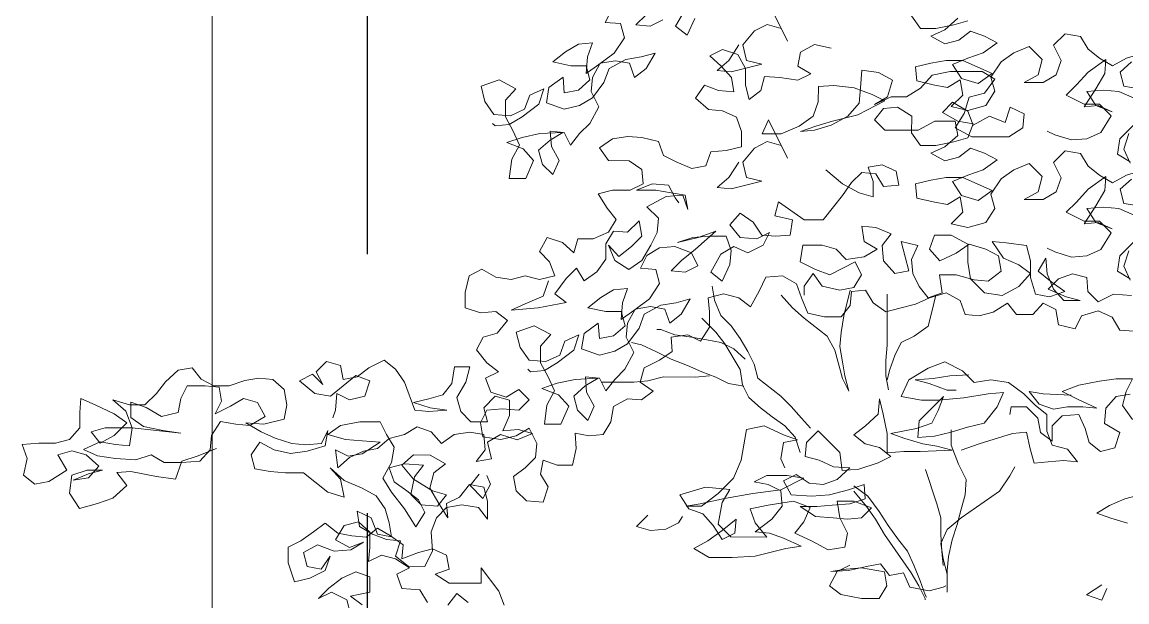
# Model space of a CAD drawing. Header units: metres. Extents: x -58 to 722, y -1100 to 345.
# Drawn here: x 23.163 to 23.697, y 124.221 to 124.501 of the extents above; entities that cross this region are included whole.
import ezdxf

# ---------------------------------------------------------------- set-up
doc = ezdxf.new("R2010")
doc.units = ezdxf.units.M
doc.header["$MEASUREMENT"] = 0
doc.linetypes.add('CENTER2', pattern=[1.125, 0.75, -0.125, 0.125, -0.125])
doc.linetypes.add('CENTERX2', pattern=[4, 2.5, -0.5, 0.5, -0.5])
doc.layers.add('FSR_ARQ_002MURO', color=150, linetype='Continuous', lineweight=30)
doc.layers.add('FSR_ARQ_006ARBOLES', color=74, linetype='Continuous', lineweight=0)
doc.layers.add('FSR_ARQ_016EJES', color=135, linetype='CENTER2')

# ---------------------------------------------------------------- blocks, each defined once
blk = doc.blocks.new('arboles fsr 01')
at = {"layer": 'FSR_ARQ_006ARBOLES'}
for points in [[(186.26836, -34.83192), (186.26263, -34.84192), (186.26906, -34.84694), (186.27336, -34.83764)], [(186.24619, -34.83547), (186.24046, -34.84119), (186.24833, -34.84191), (186.25548, -34.83834)], [(186.22688, -34.83259), (186.2233, -34.83974), (186.23188, -34.84047), (186.23402, -34.84833), (186.22829, -34.85691), (186.2197, -34.86334), (186.21254, -34.86834), (186.21327, -34.85904), (186.21613, -34.85118), (186.20827, -34.85189), (186.20111, -34.85617), (186.19395, -34.86189), (186.20396, -34.86404), (186.21255, -34.86405), (186.21468, -34.87192), (186.20824, -34.87763), (186.20037, -34.87906), (186.19967, -34.87047), (186.19179, -34.87619), (186.19036, -34.88477), (186.20037, -34.88835), (186.20895, -34.88622), (186.21611, -34.88193), (186.22255, -34.87336), (186.22542, -34.86549), (186.23472, -34.86049), (186.2433, -34.85907), (186.25117, -34.85693), (186.24616, -34.86551), (186.23972, -34.87051), (186.23686, -34.86264), (186.229, -34.8612), (186.22041, -34.86263), (186.21612, -34.87049), (186.21539, -34.87836), (186.21968, -34.88694), (186.21466, -34.89623), (186.20894, -34.90195), (186.20392, -34.90838), (186.20035, -34.90123), (186.19249, -34.90051), (186.19319, -34.90909), (186.19748, -34.91696), (186.1939, -34.92482), (186.18818, -34.9191), (186.18604, -34.91123), (186.19248, -34.90551), (186.19964, -34.90123), (186.18676, -34.90193), (186.17675, -34.90407), (186.16816, -34.90692), (186.17746, -34.9105), (186.18317, -34.91695), (186.17887, -34.92696), (186.16958, -34.92695), (186.17102, -34.91622), (186.17532, -34.90836), (186.17175, -34.90049), (186.16746, -34.89262), (186.16747, -34.88332), (186.1732, -34.87689), (186.16391, -34.87187), (186.15389, -34.87544), (186.15603, -34.88402), (186.16103, -34.89118), (186.17032, -34.8919), (186.17819, -34.88833), (186.18106, -34.88047), (186.18893, -34.8769), (186.18606, -34.88548), (186.17676, -34.89262), (186.1696, -34.89691), (186.16174, -34.89762), (186.16031, -34.89619)], [(186.29808, -34.8524), (186.29235, -34.86098), (186.28591, -34.86669), (186.29378, -34.86741), (186.31094, -34.86314), (186.30236, -34.86099), (186.30023, -34.8524), (186.30667, -34.84454), (186.31383, -34.84097), (186.32169, -34.84312), (186.32526, -34.85028), (186.31455, -34.82881)], [(186.42611, -34.83893), (186.41824, -34.84107), (186.40823, -34.8432), (186.39965, -34.8432), (186.39465, -34.83604)], [(186.42039, -34.83749), (186.41324, -34.84392), (186.40537, -34.84749), (186.41323, -34.85179), (186.4211, -34.84965), (186.42754, -34.84465), (186.4354, -34.84752), (186.44255, -34.8511), (186.43468, -34.85682), (186.42609, -34.85967), (186.41751, -34.86324), (186.42251, -34.87111), (186.4318, -34.87398), (186.43968, -34.86826), (186.42323, -34.8611), (186.41394, -34.86109), (186.40535, -34.86251), (186.39677, -34.86465), (186.39747, -34.87252), (186.40677, -34.87467), (186.41464, -34.87611), (186.42179, -34.87182), (186.42321, -34.88041), (186.41677, -34.88684), (186.42607, -34.88899), (186.43608, -34.88614), (186.4411, -34.87828), (186.43896, -34.87041), (186.44469, -34.86183), (186.45184, -34.85683), (186.46043, -34.85326), (186.46758, -34.86042), (186.46542, -34.869), (186.45755, -34.87329), (186.46828, -34.8733), (186.47543, -34.86901), (186.4783, -34.86115), (186.47402, -34.85256), (186.48046, -34.84613), (186.48904, -34.84757), (186.49333, -34.85472), (186.49976, -34.85974), (186.50691, -34.86403), (186.51478, -34.85975), (186.52408, -34.8569)], [(186.51764, -34.8619), (186.5112, -34.86761), (186.51333, -34.87548), (186.52192, -34.87692)], [(186.51617, -34.90195), (186.5133, -34.91053), (186.51687, -34.9184)], [(186.51687, -34.91768), (186.50972, -34.91339), (186.51116, -34.9048), (186.51975, -34.89623)], [(186.52048, -34.88264), (186.51047, -34.87834), (186.50189, -34.87762), (186.49259, -34.87832), (186.49759, -34.8862), (186.50688, -34.88978), (186.49902, -34.8862), (186.49115, -34.88691), (186.4976, -34.8769), (186.50261, -34.86832), (186.50334, -34.86045), (186.49332, -34.8676), (186.48687, -34.87474), (186.48115, -34.88046), (186.49115, -34.88548), (186.49974, -34.88548), (186.50617, -34.89193), (186.50044, -34.90122), (186.49257, -34.90479), (186.48398, -34.90549), (186.47469, -34.90263), (186.4704, -34.90048)], [(186.34963, -34.85422), (186.34034, -34.85207), (186.33247, -34.85635), (186.33103, -34.86422), (186.33818, -34.86851), (186.33102, -34.87208), (186.32101, -34.87064), (186.31243, -34.86992), (186.31028, -34.87779), (186.30383, -34.88279), (186.3017, -34.87492), (186.3017, -34.86562), (186.29742, -34.85775), (186.28884, -34.85488), (186.28169, -34.85845), (186.28812, -34.86418), (186.29383, -34.87062), (186.29526, -34.87849), (186.28667, -34.87776), (186.27881, -34.8749), (186.2738, -34.88204), (186.28094, -34.88849), (186.28881, -34.88921), (186.29667, -34.89279), (186.29953, -34.90066), (186.29952, -34.90924), (186.29093, -34.91138), (186.28235, -34.91209), (186.27948, -34.91995), (186.27162, -34.92138), (186.26304, -34.91779), (186.25589, -34.91421), (186.25303, -34.90634), (186.24374, -34.90419), (186.23587, -34.90346), (186.22729, -34.90489), (186.22013, -34.90989), (186.22513, -34.91704), (186.23657, -34.91705), (186.24372, -34.92207), (186.24443, -34.92993), (186.23727, -34.9335), (186.22726, -34.9335), (186.21939, -34.93563), (186.22439, -34.94351), (186.22939, -34.94995), (186.22509, -34.95709), (186.21651, -34.96066), (186.20793, -34.96065), (186.20577, -34.96852), (186.19934, -34.96279), (186.19076, -34.95992), (186.18646, -34.96779), (186.19218, -34.97351), (186.19503, -34.98138), (186.18645, -34.98352), (186.17858, -34.98137), (186.17072, -34.98351), (186.16213, -34.98207), (186.15427, -34.97777), (186.14712, -34.98134), (186.14496, -34.99064), (186.14495, -34.99922), (186.15353, -35.00209), (186.16212, -35.00138), (186.16855, -35.00639), (186.16282, -35.01354), (186.15495, -35.01568), (186.15137, -35.02283), (186.15708, -35.02998), (186.16352, -35.03499), (186.15636, -35.03856), (186.15921, -35.04643), (186.16779, -35.0493), (186.17495, -35.04502), (186.18067, -35.05074), (186.17494, -35.05646), (186.16564, -35.05574), (186.15706, -35.05644), (186.15348, -35.06359), (186.1549, -35.07146), (186.16491, -35.0729), (186.1735, -35.07076), (186.18065, -35.06648), (186.18494, -35.07507), (186.18421, -35.08293), (186.17849, -35.08865), (186.17205, -35.09365), (186.17347, -35.10152), (186.17918, -35.10724), (186.18848, -35.10797), (186.19135, -35.09939), (186.18707, -35.09223), (186.1885, -35.08437), (186.19637, -35.08723), (186.20495, -35.08724), (186.2071, -35.07795), (186.2064, -35.06936), (186.21426, -35.0708), (186.22213, -35.07009), (186.22643, -35.06295), (186.22787, -35.05436), (186.23574, -35.05008), (186.2436, -35.0508), (186.25005, -35.0458), (186.2429, -35.04079), (186.24505, -35.03292), (186.25364, -35.02864), (186.26079, -35.02364), (186.26009, -35.01577), (186.26938, -35.01435), (186.27653, -35.01793), (186.28155, -35.01007), (186.28155, -35.00149), (186.28085, -34.99362), (186.28943, -34.99148), (186.29801, -34.99364), (186.30444, -34.99865), (186.30946, -34.99007), (186.31304, -34.98221), (186.32234, -34.9815), (186.3302, -34.9858), (186.33306, -34.99367), (186.33662, -35.00225), (186.34592, -35.00441), (186.35522, -35.00442), (186.36023, -34.99798), (186.36095, -34.99012), (186.36882, -34.98941), (186.3731, -34.99657), (186.38025, -35.00158), (186.38812, -34.99944), (186.39671, -34.9973), (186.40458, -34.99373), (186.41388, -34.99088), (186.42174, -34.99518), (186.42459, -35.00305), (186.43246, -35.00377), (186.44033, -35.00163), (186.4482, -34.99663), (186.4532, -35.00308), (186.4625, -35.00308), (186.46823, -34.99665), (186.47537, -35.00024), (186.4768, -35.00882), (186.48609, -35.01097), (186.48968, -35.00382), (186.49898, -35.00097), (186.50684, -35.00456), (186.51112, -35.01171), (186.51899, -35.01243)], [(186.51758, -34.99241), (186.50757, -34.99168), (186.49898, -34.99597), (186.49326, -34.99024), (186.49256, -34.98237), (186.48469, -34.98022), (186.47682, -34.98307), (186.47109, -34.98879), (186.4811, -34.99309), (186.48897, -34.99524), (186.47967, -34.99523), (186.47395, -34.98879), (186.47039, -34.98021), (186.46968, -34.97162), (186.46538, -34.97877), (186.47324, -34.98521), (186.48039, -34.99023), (186.47181, -34.99308), (186.46394, -34.99164), (186.46109, -34.98234), (186.4611, -34.97305), (186.45896, -34.96446), (186.44752, -34.96302), (186.43965, -34.9623), (186.44608, -34.9716), (186.45466, -34.97518), (186.46109, -34.9802), (186.45465, -34.98734), (186.44534, -34.99234), (186.43533, -34.9909), (186.42747, -34.98303), (186.42605, -34.97373), (186.42606, -34.96372), (186.41677, -34.9587), (186.40747, -34.95869), (186.4046, -34.96656), (186.41032, -34.973), (186.41962, -34.96872), (186.42677, -34.96372), (186.43607, -34.96659), (186.44322, -34.97017), (186.44464, -34.97875), (186.43748, -34.98447), (186.42962, -34.98374), (186.41961, -34.98087), (186.41031, -34.98087), (186.41173, -34.99088), (186.40386, -34.99373), (186.39886, -34.98729), (186.39529, -34.98014), (186.39458, -34.97227), (186.39817, -34.96441), (186.38887, -34.96225), (186.39101, -34.97084), (186.39315, -34.9787), (186.38528, -34.98013), (186.37885, -34.97297), (186.37814, -34.96439), (186.38315, -34.95795), (186.37457, -34.95437), (186.36671, -34.95365), (186.36813, -34.96223), (186.37528, -34.96653), (186.36812, -34.97081), (186.35811, -34.97224), (186.35239, -34.96651), (186.34453, -34.96436), (186.3338, -34.96435), (186.33236, -34.97364), (186.34094, -34.97794), (186.3488, -34.98081), (186.36311, -34.97367), (186.36668, -34.98083), (186.36238, -34.98797), (186.35452, -34.9894), (186.34451, -34.98724), (186.33951, -34.98009), (186.33449, -34.98723), (186.33449, -34.99224)], [(186.29808, -34.91783), (186.29235, -34.9264), (186.28591, -34.93212), (186.29378, -34.93284), (186.31094, -34.92857), (186.30236, -34.92641), (186.30023, -34.91783), (186.30667, -34.90997), (186.31383, -34.9064), (186.32169, -34.90855), (186.32526, -34.9157), (186.31455, -34.89424), (186.31097, -34.9021), (186.3217, -34.90211), (186.33171, -34.89783), (186.33959, -34.89212), (186.34245, -34.88425), (186.34246, -34.87567), (186.35104, -34.87496), (186.36249, -34.8764), (186.3725, -34.87999), (186.37964, -34.88357), (186.36462, -34.89142), (186.35031, -34.89499), (186.34101, -34.89784), (186.33243, -34.90069), (186.34029, -34.89998), (186.34959, -34.89713), (186.3589, -34.89213), (186.36534, -34.88499), (186.36606, -34.87641), (186.36679, -34.86639), (186.37608, -34.86783), (186.38395, -34.87213), (186.38108, -34.88143), (186.37392, -34.88571), (186.38322, -34.88143), (186.39181, -34.88144), (186.39968, -34.87644), (186.40612, -34.86929), (186.41613, -34.86715), (186.43401, -34.86717), (186.44116, -34.87147), (186.43543, -34.87933), (186.42685, -34.88147), (186.42398, -34.89076), (186.41897, -34.89863), (186.42826, -34.90364), (186.449, -34.90366), (186.45687, -34.89866), (186.45759, -34.89079), (186.44973, -34.88721), (186.44686, -34.89579), (186.43828, -34.89221), (186.42898, -34.8972), (186.42613, -34.88933), (186.41755, -34.88432), (186.41182, -34.89004), (186.4204, -34.89505), (186.42898, -34.89649), (186.42611, -34.90435), (186.41824, -34.90649), (186.40823, -34.90863), (186.39965, -34.90862), (186.39465, -34.90146), (186.39466, -34.89217), (186.38679, -34.88715), (186.37893, -34.88786), (186.37391, -34.89429), (186.37963, -34.90002), (186.39822, -34.90004), (186.40753, -34.89504), (186.41897, -34.89505), (186.42039, -34.90292), (186.41324, -34.90935), (186.40537, -34.91292), (186.41323, -34.91722), (186.4211, -34.91508), (186.42754, -34.91008), (186.4354, -34.91294), (186.44255, -34.91653), (186.43468, -34.92224), (186.42609, -34.92509), (186.41751, -34.92866), (186.42251, -34.93653), (186.4318, -34.9394), (186.43968, -34.93369), (186.42323, -34.92652), (186.41394, -34.92651), (186.40535, -34.92794), (186.39677, -34.93007), (186.39747, -34.93794), (186.40677, -34.9401), (186.41464, -34.94153), (186.42179, -34.93725), (186.42321, -34.94583), (186.41677, -34.95226), (186.42607, -34.95442), (186.43608, -34.95157), (186.4411, -34.9437), (186.43896, -34.93583), (186.44469, -34.92726), (186.45184, -34.92226), (186.46043, -34.91869), (186.46758, -34.92585), (186.46542, -34.93443), (186.45755, -34.93871), (186.46828, -34.93872), (186.47543, -34.93444), (186.4783, -34.92657), (186.47402, -34.91799), (186.48046, -34.91156), (186.48904, -34.91299), (186.49333, -34.92015), (186.49976, -34.92516), (186.50691, -34.92946), (186.51478, -34.92518), (186.52408, -34.92232)], [(186.51764, -34.92732), (186.5112, -34.93304), (186.51333, -34.94091), (186.52192, -34.94235)], [(186.51617, -34.96737), (186.5133, -34.97595), (186.51687, -34.98382)], [(186.51687, -34.98311), (186.50972, -34.97881), (186.51116, -34.97023), (186.51975, -34.96166)], [(186.52048, -34.94807), (186.51047, -34.94377), (186.50189, -34.94304), (186.49259, -34.94375), (186.49759, -34.95162), (186.50688, -34.95521), (186.49902, -34.95162), (186.49115, -34.95233), (186.4976, -34.94232), (186.50261, -34.93375), (186.50334, -34.92588), (186.49332, -34.93302), (186.48687, -34.94017), (186.48115, -34.94589), (186.49115, -34.9509), (186.49974, -34.95091), (186.50617, -34.95735), (186.50044, -34.96664), (186.49257, -34.97021), (186.48398, -34.97092), (186.47469, -34.96805), (186.4704, -34.9659)], [(186.34671, -34.92216), (186.356, -34.93004), (186.36529, -34.93505), (186.37316, -34.9372), (186.37317, -34.92862), (186.37031, -34.92075), (186.37818, -34.91933), (186.38605, -34.92291), (186.38747, -34.93078), (186.37889, -34.93149), (186.3746, -34.92433), (186.36673, -34.92361), (186.36101, -34.92933), (186.35599, -34.93647), (186.35098, -34.94291), (186.34525, -34.95005), (186.33453, -34.95004), (186.32023, -34.94002), (186.31808, -34.94788), (186.32809, -34.95004), (186.32665, -34.95862), (186.31878, -34.95933), (186.31092, -34.9586), (186.30592, -34.95145), (186.29877, -34.94643), (186.29304, -34.95287), (186.29876, -34.96002), (186.30805, -34.96075), (186.31521, -34.95718), (186.31163, -34.96433), (186.30304, -34.96861), (186.29518, -34.96503), (186.28802, -34.96931), (186.28229, -34.97932), (186.28872, -34.98433), (186.29302, -34.97504), (186.29374, -34.96717), (186.29089, -34.9593), (186.28159, -34.95929), (186.2723, -34.96), (186.26371, -34.96285), (186.27516, -34.96), (186.28517, -34.95643), (186.27372, -34.96644), (186.26585, -34.97287), (186.26012, -34.97858), (186.26799, -34.97931), (186.27514, -34.97574), (186.27157, -34.96858), (186.26228, -34.965), (186.25369, -34.9657), (186.24654, -34.96999), (186.24296, -34.97714), (186.25154, -34.97786), (186.25368, -34.98573), (186.24795, -34.99431), (186.23936, -35.00073), (186.2322, -35.00573), (186.23293, -34.99644), (186.23579, -34.98857), (186.22793, -34.98928), (186.22077, -34.99357), (186.21361, -34.99928), (186.22362, -35.00144), (186.23221, -35.00144), (186.23434, -35.00931), (186.2279, -35.01503), (186.22003, -35.01645), (186.21933, -35.00787), (186.21145, -35.01358), (186.21002, -35.02216), (186.22003, -35.02575), (186.22861, -35.02361), (186.23577, -35.01933), (186.24221, -35.01075), (186.24508, -35.00289), (186.25438, -34.99789), (186.26296, -34.99647), (186.27083, -34.99433), (186.26582, -35.0029), (186.25938, -35.00791), (186.25652, -35.00004), (186.24866, -34.9986), (186.24007, -35.00002), (186.23578, -35.00788), (186.23505, -35.01575), (186.23934, -35.02434), (186.23432, -35.03363), (186.2286, -35.03935), (186.22358, -35.04578), (186.22001, -35.03862), (186.21215, -35.0379), (186.21285, -35.04648), (186.21714, -35.05435), (186.21356, -35.06222), (186.20784, -35.05649), (186.2057, -35.04862), (186.21214, -35.04291), (186.2193, -35.03862), (186.20642, -35.03933), (186.19641, -35.04146), (186.18782, -35.04431), (186.19712, -35.0479), (186.20283, -35.05434), (186.19853, -35.06435), (186.18924, -35.06434), (186.19068, -35.05361), (186.19498, -35.04575), (186.19141, -35.03788), (186.18712, -35.03001), (186.18713, -35.02071), (186.19286, -35.01428), (186.18357, -35.00927), (186.17355, -35.01283), (186.17569, -35.02142), (186.18069, -35.02857), (186.18998, -35.0293), (186.19785, -35.02573), (186.20072, -35.01786), (186.20859, -35.0143), (186.20572, -35.02288), (186.19642, -35.03002), (186.18926, -35.0343), (186.1814, -35.03501), (186.17997, -35.03358)], [(186.19146, -34.98424), (186.18859, -34.99282), (186.17857, -34.9971), (186.1707, -35.00067), (186.18572, -34.99926), (186.20146, -34.99641), (186.19503, -34.9914), (186.20147, -34.98282), (186.2072, -34.9771), (186.21148, -34.98426), (186.21864, -34.97926), (186.22365, -34.97211), (186.22366, -34.96353), (186.22796, -34.95638), (186.23582, -34.9571), (186.24227, -34.95067), (186.24369, -34.95926), (186.23796, -34.96497), (186.2308, -34.97069), (186.22509, -34.96425), (186.22866, -34.97283), (186.23652, -34.97785), (186.24368, -34.97285), (186.24869, -34.96427), (186.25227, -34.95712), (186.25299, -34.94925), (186.24656, -34.94281), (186.2573, -34.9371), (186.2666, -34.93639), (186.26945, -34.94426), (186.26803, -34.93639), (186.26016, -34.93496), (186.25158, -34.93352), (186.24085, -34.93351), (186.24944, -34.92994), (186.25873, -34.93066), (186.2623, -34.93782), (186.26445, -34.94068)], [(186.00585, -35.07788), (185.99512, -35.08216), (185.98653, -35.08501), (185.98295, -35.09502), (185.97222, -35.09358), (185.95792, -35.09071), (185.95005, -35.09142), (185.95577, -35.09857), (185.94789, -35.10572), (185.93931, -35.10857), (185.92929, -35.11142), (185.92358, -35.10283), (185.92502, -35.09282), (185.9336, -35.08997), (185.94219, -35.08998), (185.93432, -35.09212), (185.92573, -35.09568), (185.93432, -35.09426), (185.94004, -35.08783), (185.9329, -35.08139), (185.92503, -35.07923), (185.91716, -35.08137), (185.92216, -35.08996), (185.91214, -35.09639), (185.90427, -35.09781), (185.89784, -35.0928), (185.9, -35.0835), (185.89714, -35.07563), (185.90644, -35.07493), (185.91574, -35.07493), (185.92361, -35.0728), (185.92934, -35.06636), (185.92934, -35.05778), (185.93007, -35.04992), (185.93793, -35.0535), (185.94865, -35.05852), (185.9558, -35.06353), (185.94864, -35.07067), (185.94077, -35.07496), (185.93577, -35.06852), (185.94364, -35.06638), (185.95866, -35.06639), (185.98583, -35.06928), (185.97582, -35.06784), (185.9651, -35.06568), (185.95795, -35.06067), (185.95796, -35.05209), (185.96654, -35.05496), (185.97511, -35.05997), (185.98441, -35.05783), (185.98585, -35.04997), (185.98943, -35.04282), (185.99945, -35.04283), (186.00731, -35.04355), (186.00874, -35.05142), (186.00515, -35.05857), (186.01374, -35.05428), (186.0209, -35.05), (186.02876, -35.05215), (186.03304, -35.06002), (186.02446, -35.06502), (186.01659, -35.0643), (186.00801, -35.06286), (186.003, -35.07072), (186.00227, -35.07859), (185.99655, -35.08502), (185.98653, -35.08573), (185.97652, -35.08572), (185.96937, -35.08142), (185.96079, -35.08427), (185.94935, -35.08355), (185.93933, -35.08211), (185.93147, -35.07852), (185.94077, -35.07424), (185.94935, -35.07568), (185.95722, -35.0764), (185.95866, -35.06639), (185.95509, -35.05709), (185.94794, -35.05065), (185.95724, -35.05352), (185.96582, -35.05352), (185.97226, -35.04709), (185.97728, -35.04066), (185.98443, -35.03423), (185.9923, -35.03281), (185.9973, -35.03925), (186.00445, -35.04283), (186.01303, -35.04284), (186.02162, -35.03999), (186.02949, -35.03856), (186.03735, -35.03929), (186.04379, -35.04501), (186.04521, -35.0536), (186.04377, -35.06146), (186.03233, -35.06431), (186.02231, -35.06359), (186.03089, -35.0686), (186.03876, -35.07219), (186.04805, -35.07506), (186.05592, -35.07578), (186.0645, -35.07507), (186.06808, -35.06792), (186.06664, -35.0765), (186.05663, -35.07935), (186.04733, -35.08078), (186.03803, -35.07862), (186.03017, -35.07432), (186.02516, -35.08147), (186.0273, -35.08934), (186.03588, -35.09078), (186.04446, -35.0915), (186.05447, -35.09151), (186.0609, -35.09652), (186.06805, -35.10225), (186.07735, -35.10512), (186.07521, -35.09511), (186.06949, -35.08866), (186.07735, -35.09582), (186.08736, -35.10012), (186.09523, -35.10442), (186.10023, -35.11158), (186.10236, -35.11945), (186.10379, -35.12732), (186.09592, -35.12588), (186.09235, -35.11658), (186.08449, -35.11299), (186.08591, -35.12158), (186.09306, -35.12588), (186.10093, -35.12874), (186.10879, -35.12947), (186.10592, -35.13805), (186.11307, -35.14377), (186.12237, -35.14378), (186.12667, -35.1352), (186.12596, -35.12448), (186.12883, -35.11661), (186.13456, -35.11089), (186.14314, -35.10947), (186.15244, -35.11091), (186.15744, -35.11735), (186.15745, -35.10734), (186.15531, -35.09947), (186.14744, -35.09803), (186.14171, -35.10518), (186.13456, -35.10875), (186.13527, -35.11662), (186.13027, -35.10875), (186.12527, -35.10016), (186.12742, -35.09158), (186.13386, -35.08658), (186.12529, -35.08156), (186.11599, -35.08155), (186.10955, -35.08727), (186.11598, -35.09514), (186.1267, -35.10159), (186.13456, -35.10374), (186.12955, -35.11017), (186.12025, -35.10945), (186.11454, -35.10372), (186.11669, -35.09371), (186.1217, -35.08728), (186.11098, -35.08656), (186.10239, -35.08869), (186.10525, -35.09656), (186.11239, -35.10158), (186.11883, -35.10659), (186.1224, -35.11374), (186.11738, -35.12161), (186.11095, -35.11159), (186.10381, -35.10228), (186.09881, -35.09441), (186.10383, -35.08583), (186.10526, -35.07725), (186.10098, -35.0701), (186.09741, -35.06294), (186.08597, -35.06293), (186.07524, -35.06507), (186.06808, -35.07007), (186.07809, -35.07294), (186.08739, -35.07366), (186.0974, -35.07439), (186.08738, -35.08081), (186.07951, -35.08224), (186.07236, -35.07865), (186.07378, -35.08867), (186.08023, -35.08295), (186.0881, -35.07938), (186.09597, -35.07796), (186.10241, -35.07224), (186.11099, -35.07011), (186.11815, -35.06582), (186.12601, -35.06869), (186.13173, -35.07513), (186.13888, -35.07013), (186.14747, -35.06871), (186.15533, -35.07015), (186.15604, -35.07873), (186.15103, -35.08516), (186.15961, -35.08374), (186.15748, -35.07444), (186.16463, -35.07016), (186.17393, -35.07303), (186.18251, -35.06946), (186.17465, -35.0673), (186.16606, -35.06801), (186.16965, -35.05943), (186.16966, -35.05085), (186.16179, -35.0487), (186.15535, -35.05513), (186.15749, -35.063), (186.14819, -35.06299), (186.14247, -35.05726), (186.14033, -35.04939), (186.14535, -35.04082), (186.1475, -35.03223), (186.13892, -35.03223), (186.13748, -35.04152), (186.13247, -35.04796), (186.1246, -35.05009), (186.11601, -35.05223), (186.12531, -35.0551), (186.13461, -35.05654), (186.12459, -35.05725), (186.11673, -35.05652), (186.11102, -35.04078), (186.10602, -35.03363), (186.09959, -35.02861), (186.091, -35.0329), (186.08456, -35.0379), (186.07669, -35.03932), (186.07527, -35.03145), (186.0674, -35.0293), (186.06168, -35.03502), (186.06525, -35.04217), (186.05953, -35.03645), (186.05237, -35.04001), (186.06095, -35.04717), (186.06953, -35.04861), (186.08384, -35.03718), (186.09171, -35.04005), (186.08884, -35.04863), (186.08026, -35.05077), (186.07311, -35.04719), (186.07238, -35.05648), (186.07095, -35.06077)], [(186.42238, -35.07886), (186.43239, -35.07529), (186.45099, -35.06959), (186.45886, -35.06888), (186.461, -35.07818), (186.46314, -35.08605), (186.47101, -35.08534), (186.47959, -35.08463), (186.48745, -35.08536), (186.48174, -35.0782), (186.47316, -35.07604), (186.47031, -35.06817), (186.47031, -35.05888), (186.46388, -35.05386), (186.45745, -35.04742), (186.44887, -35.04098), (186.43886, -35.03954), (186.42956, -35.04096), (186.42313, -35.03452), (186.41313, -35.0295), (186.40382, -35.03307), (186.39309, -35.0395), (186.38879, -35.04879), (186.40023, -35.05095), (186.40953, -35.05095), (186.42384, -35.04954), (186.43743, -35.0474), (186.44601, -35.0467), (186.44243, -35.05456), (186.43527, -35.06385), (186.42597, -35.06599), (186.41667, -35.06884), (186.40737, -35.07098), (186.39807, -35.07168), (186.39879, -35.06239), (186.41239, -35.04881), (186.40952, -35.05668), (186.40594, -35.06382), (186.39736, -35.06668), (186.38305, -35.06953), (186.39092, -35.07239), (186.40093, -35.07526), (186.40879, -35.0767), (186.41737, -35.07885), (186.39949, -35.07955), (186.39019, -35.07954), (186.3809, -35.08025), (186.38091, -35.06952), (186.37877, -35.05879), (186.37663, -35.05021), (186.37591, -35.05879), (186.36875, -35.06522), (186.36231, -35.07022), (186.36874, -35.07523), (186.37661, -35.07739), (186.38304, -35.0824), (186.37588, -35.08597), (186.36515, -35.08953), (186.35585, -35.09024), (186.35443, -35.08023), (186.34229, -35.06806), (186.33584, -35.07449), (186.33512, -35.08235), (186.34299, -35.08451), (186.35085, -35.08809), (186.36015, -35.08881), (186.35299, -35.09524), (186.34512, -35.0981), (186.33725, -35.09738), (186.33011, -35.09236), (186.32295, -35.09593), (186.32723, -35.1038), (186.33868, -35.10453), (186.34869, -35.10382), (186.35942, -35.10097), (186.36801, -35.09812), (186.36871, -35.10599), (186.36013, -35.10884), (186.35011, -35.10955), (186.34153, -35.11025), (186.33223, -35.11025), (186.34081, -35.11597), (186.35082, -35.1167), (186.35869, -35.11742), (186.36656, -35.11671), (186.37228, -35.111), (186.36228, -35.10741), (186.35298, -35.1074), (186.3544, -35.1167), (186.35868, -35.12529), (186.35725, -35.13315), (186.34795, -35.13458), (186.33865, -35.12956), (186.32936, -35.12526), (186.33437, -35.11883), (186.33796, -35.11097), (186.32866, -35.10738), (186.31436, -35.10951), (186.30434, -35.11165), (186.30719, -35.11952), (186.31362, -35.12739), (186.2936, -35.12737), (186.28645, -35.12022), (186.28861, -35.10806), (186.29291, -35.10091), (186.27932, -35.09947), (186.26501, -35.10375), (186.27001, -35.11162), (186.27788, -35.11449), (186.28359, -35.12093), (186.28859, -35.1288), (186.29575, -35.12523), (186.29647, -35.11736), (186.28859, -35.12379), (186.28072, -35.12951), (186.27285, -35.13379), (186.28143, -35.13881), (186.2943, -35.13882), (186.30718, -35.13811), (186.32435, -35.13384), (186.33293, -35.13242), (186.32292, -35.12812), (186.31506, -35.12525), (186.30719, -35.12453), (186.31649, -35.11738), (186.32222, -35.11024), (186.32151, -35.10165), (186.31437, -35.09807), (186.3065, -35.09663), (186.31365, -35.09306), (186.3251, -35.09307), (186.33439, -35.09451), (186.32151, -35.10094), (186.30578, -35.10307), (186.29004, -35.10592), (186.27645, -35.10876), (186.26858, -35.11019), (186.27716, -35.11019), (186.28647, -35.10305), (186.29506, -35.09448), (186.29936, -35.08447), (186.30224, -35.06731), (186.31225, -35.06517), (186.32297, -35.07019), (186.33084, -35.07305), (186.32297, -35.07448), (186.32153, -35.08377), (186.32367, -35.08878)], [(186.28152, -35.03725), (186.27365, -35.03796), (186.25577, -35.03794), (186.24719, -35.04008), (186.23932, -35.04079), (186.22144, -35.04077)], [(186.42671, -35.03667), (186.41598, -35.03737), (186.40668, -35.03879), (186.39667, -35.0395), (186.40453, -35.04165), (186.41454, -35.04524), (186.41955, -35.04524)], [(186.48391, -35.04816), (186.46818, -35.04743), (186.46031, -35.04599), (186.46603, -35.05315), (186.47389, -35.05602), (186.48176, -35.0546), (186.49034, -35.0546), (186.49821, -35.05533), (186.48749, -35.05031), (186.47891, -35.04601), (186.48821, -35.04244), (186.49965, -35.04031), (186.50895, -35.03889), (186.51825, -35.0389), (186.51467, -35.04604), (186.51252, -35.05391), (186.51823, -35.06178)], [(186.51681, -35.04748), (186.50894, -35.0489), (186.50322, -35.05533), (186.50249, -35.06391), (186.51107, -35.06893), (186.5082, -35.07751), (186.50033, -35.07965), (186.4939, -35.07463), (186.49176, -35.06676), (186.48819, -35.05889), (186.4789, -35.0596), (186.47317, -35.06532), (186.47316, -35.0739), (186.46673, -35.06889), (186.46531, -35.06102), (186.45888, -35.05458), (186.45029, -35.05457), (186.44957, -35.05886)], [(186.51532, -35.11971), (186.50602, -35.11684), (186.49816, -35.11397), (186.50531, -35.10969), (186.5139, -35.10612), (186.52177, -35.10398)], [(186.41445, -35.14823), (186.41231, -35.13964), (186.41089, -35.13106), (186.41447, -35.12319), (186.42234, -35.11676), (186.44381, -35.10176), (186.44954, -35.09319), (186.45241, -35.08818)], [(186.15274, -35.0922), (186.14772, -35.09863), (186.15487, -35.10579), (186.15917, -35.09793), (186.15703, -35.09292)], [(186.08087, -35.17037), (186.07874, -35.1625), (186.07016, -35.1582), (186.063, -35.16177), (186.06873, -35.15606), (186.07589, -35.15034), (186.08376, -35.14677), (186.09162, -35.14964), (186.09161, -35.15822), (186.08088, -35.16036), (186.08732, -35.16537)], [(186.12379, -35.16397), (186.11951, -35.15682), (186.1095, -35.15609), (186.10664, -35.14822), (186.1138, -35.14465), (186.10593, -35.13964), (186.09807, -35.13749), (186.09091, -35.14106), (186.09164, -35.13319), (186.09164, -35.12461), (186.08521, -35.11888), (186.07734, -35.12102), (186.07233, -35.12888), (186.08019, -35.13318), (186.08806, -35.13033), (186.08091, -35.13461), (186.07161, -35.13532), (186.06232, -35.13173), (186.05444, -35.13602), (186.05658, -35.14389), (186.06445, -35.14533), (186.06946, -35.13818), (186.06659, -35.14604), (186.05801, -35.15033), (186.04942, -35.15246), (186.04586, -35.14173), (186.04586, -35.13315), (186.05302, -35.12958), (186.06018, -35.12458), (186.06662, -35.11958), (186.07376, -35.12531), (186.08163, -35.12675), (186.0895, -35.12747), (186.09594, -35.12247), (186.10309, -35.12677), (186.11023, -35.13178), (186.10951, -35.13964), (186.11881, -35.13608), (186.12668, -35.13394), (186.13454, -35.13752), (186.13597, -35.14539), (186.1281, -35.14824), (186.13596, -35.15326), (186.15384, -35.15327), (186.15385, -35.14469), (186.16385, -35.15757), (186.1667, -35.16544)], [(186.14668, -35.164), (186.14025, -35.15898), (186.13523, -35.16542)], [(186.24712, -35.11517), (186.24068, -35.1216), (186.24854, -35.12376), (186.25713, -35.12305), (186.26428, -35.11948), (186.26643, -35.11591)], [(186.3601, -35.14317), (186.35294, -35.14674), (186.34864, -35.1546), (186.35508, -35.15961), (186.36652, -35.16177), (186.37653, -35.16178), (186.38083, -35.15463), (186.3794, -35.14676), (186.36653, -35.14461), (186.35795, -35.14531), (186.34937, -35.14674), (186.35938, -35.14603), (186.36939, -35.14389), (186.37726, -35.14247), (186.38226, -35.14891), (186.39013, -35.14749), (186.3937, -35.15536), (186.40443, -35.15751), (186.4123, -35.15538), (186.41373, -35.15466)], [(186.50098, -35.15403), (186.49239, -35.15974), (186.50097, -35.16261), (186.50384, -35.15617)]]:
    blk.add_lwpolyline(points, dxfattribs=at)
at = {"layer": 'FSR_ARQ_006ARBOLES', "color": 35}
for points in [[(186.283, -34.98719), (186.28442, -34.99505), (186.28799, -35.00364), (186.29371, -35.00937), (186.29871, -35.01652), (186.30299, -35.02368), (186.30656, -35.03083), (186.3087, -35.0387), (186.32156, -35.04873), (186.32728, -35.05446), (186.33299, -35.0609), (186.338, -35.06662)], [(186.32161, -34.99223), (186.32804, -34.99939), (186.33448, -35.00511), (186.34734, -35.01514), (186.35162, -35.02301), (186.3559, -35.03875), (186.35947, -35.0459), (186.35733, -35.03732), (186.35591, -35.02945), (186.35449, -35.02087), (186.35521, -35.013), (186.35665, -35.0037), (186.36024, -34.9894)], [(186.38098, -34.99157), (186.38095, -35.02017), (186.38023, -35.02876), (186.38022, -35.03734), (186.38164, -35.04521)], [(186.40815, -34.99231), (186.406, -35.0016), (186.40385, -35.00947), (186.39597, -35.01518), (186.38882, -35.01875), (186.38524, -35.0259), (186.38237, -35.03376), (186.38093, -35.03949)], [(186.33226, -35.08021), (186.32941, -35.07162), (186.32369, -35.06518), (186.31655, -35.06017), (186.31011, -35.05515), (186.30368, -35.04943), (186.30011, -35.04227), (186.29869, -35.03369), (186.29012, -35.01938), (186.28512, -35.01294), (186.27726, -35.00506)], [(186.30156, -35.02797), (186.29512, -35.02224), (186.28798, -35.01866), (186.28011, -35.01722), (186.27153, -35.01578), (186.26223, -35.01434), (186.25437, -35.01148), (186.25222, -35.01147)], [(186.30083, -35.04299), (186.29225, -35.04155), (186.2851, -35.03797), (186.27723, -35.0351), (186.26937, -35.03152), (186.26007, -35.02793), (186.2515, -35.02363), (186.24363, -35.02005), (186.23791, -35.01861)], [(186.41667, -35.06741), (186.41666, -35.07599), (186.42094, -35.08672), (186.42522, -35.09531), (186.4245, -35.10389), (186.42235, -35.11176), (186.42019, -35.12034), (186.41733, -35.12892), (186.41517, -35.13821), (186.41445, -35.14608), (186.41444, -35.15824)], [(186.40234, -35.08957), (186.40876, -35.10888), (186.4109, -35.11675), (186.41089, -35.12605), (186.4116, -35.13535), (186.41231, -35.14322)], [(186.36228, -35.09883), (186.37014, -35.10456), (186.37657, -35.11315), (186.38157, -35.12102), (186.38729, -35.12889), (186.39229, -35.13533), (186.39586, -35.1432), (186.39942, -35.15179), (186.40228, -35.15966), (186.40299, -35.16109)], [(186.36228, -35.10169), (186.36942, -35.11028), (186.37442, -35.11744), (186.37942, -35.12602), (186.39442, -35.14749), (186.39871, -35.15465), (186.40228, -35.1618), (186.40228, -35.16252)]]:
    blk.add_lwpolyline(points, dxfattribs=at)

msp = doc.modelspace()

# ---------------------------------------------------------------- linework, layer by layer
at = {"layer": 'FSR_ARQ_002MURO', "lineweight": 0}
msp.add_lwpolyline([(23.25473, 122.83878), (23.25473, 126.98878), (30.55473, 126.98878), (30.55473, 126.38878)], dxfattribs=at)
at = {"layer": 'FSR_ARQ_016EJES', "linetype": 'CENTERX2', "ltscale": 0.25}
msp.add_line((23.32973, 119.63878), (23.32973, 128.64091), dxfattribs=at)

# ---------------------------------------------------------------- block references
at = {"layer": 'FSR_ARQ_006ARBOLES', "xscale": 0.864, "yscale": 0.864, "zscale": 0.864}
msp.add_blockref('arboles fsr 01', (-137.45225, 154.60229), dxfattribs=at)

doc.saveas('drawing.dxf')
